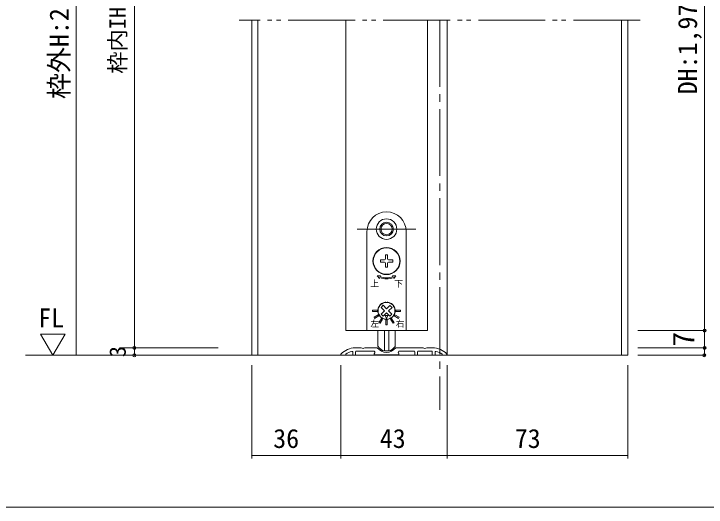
# Model space of a CAD drawing. Units: millimetres on the paper, enlarged 10 times, with parts at other scales. Extents: x -2000 to 2000, y -1385 to 1385.
# Drawn here: x -1368 to -435, y -68 to 597 of the extents above; entities that cross this region are included whole.
import ezdxf
from ezdxf.enums import TextEntityAlignment as Align

# ---------------------------------------------------------------- set-up
doc = ezdxf.new("R2010")
doc.units = ezdxf.units.MM
doc.header["$LTSCALE"] = 10
doc.header["$PDMODE"] = 32
doc.header["$PDSIZE"] = 4
for name, pattern in [('CHAIN2', [12, 9, -1, 1, -1]), ('DOUBLE_CHAIN2', [12.8, 9, -1, 0.6, -0.6, 0.6, -1]), ('USER1', [19.05, 12.7, -6.35])]:
    doc.linetypes.add(name, pattern=pattern)
doc.layers.add('1-1_0', color=7, linetype='Continuous', lineweight=20)
doc.layers.add('2-0', color=7, linetype='Continuous', lineweight=18)
doc.styles.add('ＭＳ ゴシック', font='')
doc.styles.get('ＭＳ ゴシック').set_extended_font_data('MS Gothic')

msp = doc.modelspace()

# ---------------------------------------------------------------- linework, layer by layer
at = {"layer": '1-1_0'}
msp.add_lwpolyline([(380, -67.5), (-1950, -67.5), (-1950, 1335)], dxfattribs=at)
at = {"layer": '2-0', "color": 4, "lineweight": 9}
for p, q in [((-1283.92, 1080.86), (-1283.92, 137.04)), ((-1205.58, 960.86), (-1205.58, 147.04)), ((-437.37, 170.38), (-437.37, 934.2)), ((-437.37, 170.38), (-527.51, 170.38)), ((-437.37, 170.38), (-437.37, 147.04)), ((-1332.11, 165.73), (-1315.41, 137.04)), ((-1298.92, 165.73), (-1332.11, 165.73)), ((-1315.41, 137.04), (-1298.92, 165.73)), ((-1225.58, 147.04), (-1092.51, 147.04)), ((-1205.58, 147.04), (-1205.58, 137.04)), ((-437.89, 147.04), (-527.51, 147.04)), ((-437.37, 147.04), (-437.37, 137.04)), ((-1047.51, 137.04), (-1352.26, 137.04)), ((-1225.58, 137.04), (-1092.51, 137.04)), ((-437.89, 137.04), (-527.51, 137.04)), ((-1047.51, 123.71), (-1047.51, -2.16)), ((-927.45, 59.15), (-927.45, 123.71)), ((-927.45, 123.71), (-927.45, -2.16)), ((-784.18, 59.15), (-784.18, 123.71)), ((-784.18, 123.71), (-784.18, -2.16)), ((-540.84, 123.71), (-540.84, -2.16))]:
    msp.add_line(p, q, dxfattribs=at)
at = {"layer": '2-0', "linetype": 'DOUBLE_CHAIN2', "lineweight": 20}
msp.add_line((-524.18, 588.71), (-1064.18, 588.71), dxfattribs=at)
at = {"layer": '2-0', "lineweight": 20}
for p, q in [((-1047.51, 588.71), (-1047.51, 137.04)), ((-1039.18, 588.71), (-1039.18, 137.04)), ((-920.84, 588.71), (-920.84, 170.38)), ((-810.84, 588.71), (-810.84, 170.38)), ((-784.18, 588.71), (-784.18, 137.04)), ((-549.18, 588.71), (-549.18, 137.04)), ((-540.84, 588.71), (-540.84, 137.04)), ((-920.84, 170.38), (-810.84, 170.38)), ((-927.51, 137.04), (-1047.51, 137.04)), ((-604.18, 137.04), (-984.18, 137.04)), ((-762.51, 137.04), (-540.84, 137.04)), ((-762.51, 137.04), (-604.18, 137.04)), ((-1047.3, 2.01), (-1047.72, 2.01)), ((-927.97, 2.01), (-926.93, 2.01)), ((-783.66, 2.01), (-784.7, 2.01)), ((-541.05, 2.01), (-540.63, 2.01))]:
    msp.add_line(p, q, dxfattribs=at)
at = {"layer": '2-0', "color": 4, "linetype": 'CHAIN2', "lineweight": 9}
msp.add_line((-794.18, 588.71), (-794.18, 63.71), dxfattribs=at)
at = {"layer": '2-0', "color": 2, "linetype": 'USER1'}
msp.add_line((-905.34, 307.04), (-826.34, 307.04), dxfattribs=at)
at = {"layer": '2-0'}
for p, q in [((-892.18, 304.04), (-892.18, 170.38)), ((-839.51, 170.38), (-839.51, 304.04)), ((-864.34, 272.38), (-867.34, 272.38)), ((-867.34, 266.88), (-867.34, 272.38)), ((-864.34, 266.88), (-864.34, 272.38)), ((-868.68, 262.54), (-874.18, 262.54)), ((-867.34, 255.71), (-867.34, 261.21)), ((-864.34, 255.71), (-864.34, 261.21)), ((-857.51, 265.54), (-863.01, 265.54)), ((-857.51, 262.54), (-863.01, 262.54)), ((-857.51, 265.54), (-857.51, 262.54)), ((-864.34, 255.71), (-867.34, 255.71)), ((-873.2, 192.66), (-868.67, 197.08)), ((-868.67, 197.08), (-873.09, 201.61)), ((-865.81, 199.87), (-861.28, 204.3)), ((-870.41, 189.79), (-873.2, 192.66)), ((-870.41, 189.79), (-865.88, 194.22)), ((-861.45, 189.68), (-865.88, 194.22)), ((-858.59, 192.48), (-861.45, 189.68)), ((-892.18, 170.38), (-839.51, 170.38)), ((-877.51, 149.93), (-877.51, 170.38)), ((-868.76, 170.38), (-868.76, 142.87)), ((-862.93, 170.38), (-862.93, 142.87)), ((-854.18, 170.38), (-854.18, 149.93)), ((-911.18, 141.28), (-911.18, 138.04)), ((-907.89, 147.04), (-900.01, 147.04)), ((-907.51, 138.04), (-907.51, 141.71)), ((-906.51, 142.71), (-883.24, 142.71)), ((-878.34, 147.04), (-895.01, 147.04)), ((-882.38, 139.21), (-881.8, 140.21)), ((-868.76, 142.87), (-862.93, 142.87)), ((-816.68, 147.04), (-853.34, 147.04)), ((-849.31, 139.21), (-849.89, 140.21)), ((-828.84, 142.71), (-848.44, 142.71)), ((-827.84, 141.71), (-827.84, 138.04)), ((-824.18, 138.04), (-824.18, 141.71)), ((-823.18, 142.71), (-805.18, 142.71)), ((-803.8, 147.04), (-811.68, 147.04)), ((-804.18, 138.04), (-804.18, 141.71)), ((-800.51, 141.28), (-800.51, 138.04)), ((-984.18, 137.04), (-604.18, 137.04)), ((-926.51, 137.04), (-921.84, 137.04)), ((-920.84, 138.04), (-920.84, 138.57)), ((-910.18, 137.04), (-908.51, 137.04)), ((-881.51, 137.71), (-865.84, 137.71)), ((-850.18, 137.71), (-865.84, 137.71)), ((-826.84, 137.04), (-825.18, 137.04)), ((-801.51, 137.04), (-803.18, 137.04)), ((-790.84, 138.04), (-790.84, 138.57)), ((-785.18, 137.04), (-789.84, 137.04))]:
    msp.add_line(p, q, dxfattribs=at)
for points in [[(-868.68, 265.54), (-874.18, 265.54), (-874.18, 262.54)], [(-874.52, 243.1), (-874.01, 244.34), (-878.34, 244.34), (-875.54, 240.64), (-875.03, 241.87)], [(-856.66, 241.87), (-856.15, 240.64), (-853.35, 244.34), (-857.68, 244.34), (-857.17, 243.1)], [(-865.81, 199.87), (-870.23, 204.41), (-873.09, 201.61)], [(-858.59, 192.48), (-863.02, 197.01), (-858.48, 201.43), (-861.28, 204.3)]]:
    msp.add_lwpolyline(points, dxfattribs=at)
for points in [[(-884.84, 196.21), (-878.18, 196.21), (-878.18, 197.88), (-884.84, 197.88)], [(-846.84, 197.88), (-853.51, 197.88), (-853.51, 196.21), (-846.84, 196.21)], [(-881.88, 186.82), (-876.11, 190.16), (-876.94, 191.6), (-882.71, 188.27)], [(-874.62, 180.17), (-871.29, 185.95), (-872.73, 186.78), (-876.06, 181.01)], [(-865.97, 186.71), (-864.25, 190.69), (-867.59, 190.73)], [(-855.62, 181.01), (-858.95, 186.78), (-860.4, 185.95), (-857.06, 180.17)], [(-848.97, 188.27), (-854.75, 191.6), (-855.58, 190.16), (-849.81, 186.82)], [(-865.01, 184.71), (-866.68, 184.71), (-866.68, 178.04), (-865.01, 178.04)]]:
    msp.add_lwpolyline(points, close=True, dxfattribs=at)
at = {"layer": '2-0', "color": 4, "lineweight": 9}
msp.add_lwpolyline([(-1047.51, 2.01), (-927.45, 2.01), (-784.18, 2.01), (-540.84, 2.01)], dxfattribs=at)
at = {"layer": '2-0'}
for centre, radius in [((-865.84, 307.04), 13.83), ((-865.84, 307.04), 9.17), ((-865.84, 307.04), 7.5), ((-865.84, 264.04), 18.33), ((-865.84, 264.04), 17.83)]:
    msp.add_circle(centre, radius, dxfattribs=at)
for centre, radius, start, end in [((-865.84, 304.04), 26.33, 0, 180), ((-868.68, 266.88), 1.33, 270, 360), ((-868.68, 261.21), 1.33, 360, 90), ((-863.01, 266.88), 1.33, 180, 270), ((-863.01, 261.21), 1.33, 90, 180), ((-865.84, 264.04), 22.67, 247.5, 292.5), ((-865.84, 264.04), 24, 247.5, 292.5), ((-865.84, 197.04), 11.67, 98.90298, 201.09702), ((-865.84, 197.04), 11.5, 130.42431, 138.17431), ((-871.14, 203.26), 3.33, 99.87866, 130.42431), ((-865.84, 197.04), 11.17, 116.90028, 121.69834), ((-868.39, 204.8), 3.33, 108.17431, 138.71996), ((-865.84, 197.04), 11.5, 100.42431, 108.17431), ((-867.32, 205.08), 3.33, 69.87866, 100.42431), ((-867.29, 206.27), 2.33, 72.61143, 98.90298), ((-865.84, 210.88), 2.5, 252.61143, 287.38857), ((-865.84, 197.04), 11.17, 86.90028, 91.69834), ((-864.17, 205.04), 3.33, 78.17431, 108.71996), ((-864.4, 206.27), 2.33, 81.09702, 107.38857), ((-865.84, 197.04), 11.67, 338.90298, 81.09702), ((-865.84, 197.04), 11.5, 70.42431, 78.17431), ((-863.11, 204.74), 3.33, 39.87866, 70.42431), ((-865.84, 197.04), 11.17, 56.90028, 61.69834), ((-860.4, 203.13), 3.33, 48.17431, 78.71996), ((-865.84, 197.04), 11.5, 40.42431, 48.17431), ((-873.88, 195.57), 3.33, 159.87866, 190.42431), ((-873.84, 198.72), 3.33, 168.17431, 198.71996), ((-865.84, 197.04), 11.5, 160.42431, 168.17431), ((-865.84, 197.04), 11.17, 176.90028, 181.69834), ((-873.54, 199.78), 3.33, 129.87866, 160.42431), ((-865.84, 197.04), 11.17, 146.90028, 151.69834), ((-871.93, 202.49), 3.33, 138.17431, 168.71996), ((-859.63, 202.34), 3.33, 9.87866, 40.42431), ((-865.84, 197.04), 11.17, 26.90028, 31.69834), ((-858.08, 199.59), 3.33, 18.17431, 48.71996), ((-865.84, 197.04), 11.5, 10.42431, 18.17431), ((-865.84, 197.04), 11.17, 356.90028, 1.69834), ((-857.85, 195.37), 3.33, 348.17431, 18.71996), ((-857.81, 198.52), 3.33, 339.87866, 10.42431), ((-865.84, 197.04), 11.5, 190.42431, 198.17431), ((-873.6, 194.5), 3.33, 198.17431, 228.71996), ((-874.55, 193.68), 2.33, 201.09702, 227.38857), ((-877.82, 190.13), 2.5, 12.61143, 47.38857), ((-865.84, 197.04), 11.17, 206.90028, 211.69834), ((-873.11, 191.18), 2.33, 192.61143, 218.90298), ((-872.06, 191.75), 3.33, 189.87866, 220.42431), ((-865.84, 197.04), 11.67, 218.90298, 321.09702), ((-865.84, 197.04), 11.5, 220.42431, 228.17431), ((-871.29, 190.96), 3.33, 228.17431, 258.71996), ((-865.84, 197.04), 11.17, 236.90028, 241.69834), ((-868.58, 189.35), 3.33, 219.87866, 250.42431), ((-863.3, 189.29), 3.33, 288.17431, 318.71996), ((-865.84, 197.04), 11.17, 296.90028, 301.69834), ((-860.55, 190.83), 3.33, 279.87866, 310.42431), ((-865.84, 197.04), 11.5, 310.42431, 318.17431), ((-859.76, 191.6), 3.33, 318.17431, 348.71996), ((-858.58, 191.18), 2.33, 321.09702, 347.38857), ((-865.84, 197.04), 11.17, 326.90028, 331.69834), ((-853.86, 190.13), 2.5, 132.61143, 167.38857), ((-858.15, 194.31), 3.33, 309.87866, 340.42431), ((-857.14, 193.68), 2.33, 312.61143, 338.90298), ((-865.84, 197.04), 11.5, 340.42431, 348.17431), ((-865.84, 197.04), 11.5, 250.42431, 258.17431), ((-867.52, 189.05), 3.33, 258.17431, 288.71996), ((-865.84, 197.04), 11.17, 266.90028, 271.69834), ((-864.37, 189.01), 3.33, 249.87866, 280.42431), ((-865.84, 197.04), 11.5, 280.42431, 288.17431), ((-875.84, 149.93), 1.67, 180, 210.56067), ((-855.84, 149.93), 1.67, 329.43933, 360), ((-907.89, 120.38), 26.67, 90, 136.50339), ((-907.89, 120.38), 22.33, 101.58901, 125.44735), ((-912.18, 141.28), 1, 0, 101.58901), ((-906.51, 141.71), 1, 90, 180), ((-897.51, 151.4), 5.02, 240.13717, 299.86283), ((-883.24, 141.04), 1.67, 330, 90), ((-862.83, 162.17), 21.67, 224.26307, 261.9973), ((-865.8, 155.87), 13.33, 210.56067, 257.16143), ((-868.86, 162.17), 21.67, 278.0027, 315.73693), ((-865.89, 155.87), 13.33, 282.83857, 329.43933), ((-848.44, 141.04), 1.67, 90, 210), ((-828.84, 141.71), 1, 0, 90), ((-823.18, 141.71), 1, 90, 180), ((-814.18, 151.4), 5.02, 240.13717, 299.86283), ((-805.18, 141.71), 1, 0, 90), ((-803.8, 120.38), 26.67, 43.49661, 90), ((-799.51, 141.28), 1, 78.41099, 180), ((-803.8, 120.38), 22.33, 54.55265, 78.41099), ((-926.51, 138.04), 1, 136.50339, 270), ((-921.84, 138.04), 1, 270, 0), ((-910.18, 138.04), 1, 180, 270), ((-908.51, 138.04), 1, 270, 0), ((-881.51, 138.71), 1, 150, 270), ((-850.18, 138.71), 1, 270, 30), ((-826.84, 138.04), 1, 180, 270), ((-825.18, 138.04), 1, 270, 0), ((-803.18, 138.04), 1, 180, 270), ((-801.51, 138.04), 1, 270, 0), ((-789.84, 138.04), 1, 180, 270), ((-785.18, 138.04), 1, 270, 43.49661)]:
    msp.add_arc(centre, radius, start, end, dxfattribs=at)
at = {"layer": '2-0', "color": 4, "lineweight": 9}
for centre, start, end in [((-437.37, 147.04), 90, 270), ((-437.37, 147.04), 90, 270), ((-437.37, 147.04), 270, 90), ((-437.37, 147.04), 270, 90), ((-437.37, 137.04), 90, 270), ((-437.37, 137.04), 90, 270), ((-437.37, 137.04), 90, 270), ((-437.37, 137.04), 270, 90), ((-437.37, 137.04), 270, 90), ((-437.37, 137.04), 270, 90)]:
    msp.add_arc(centre, 0.521, start, end, dxfattribs=at)
at = {"layer": '2-0', "lineweight": 20}
for centre, radius, start, end in [((-1047.51, 2.01), 0.208, 180, 0), ((-927.45, 2.01), 0.521, 0, 180), ((-784.18, 2.01), 0.521, 180, 0), ((-540.84, 2.01), 0.208, 0, 180)]:
    msp.add_arc(centre, radius, start, end, dxfattribs=at)
at = {"layer": '2-0', "color": 4}
for p in [(-437.37, 170.38), (-1205.58, 147.04), (-437.37, 147.04), (-1205.58, 137.04), (-437.89, 137.04)]:
    msp.add_point(p, dxfattribs=at)

# ---------------------------------------------------------------- texts
at = {"layer": '2-0', "style": 'ＭＳ ゴシック'}
for s, height, p in [('枠内IH:1,985', 21.99, (-1210.58, 516.45)), ('枠外H:2,024', 25.66, (-1286.43, 482.29)), ('DH:1,970', 25.66, (-439.87, 488.62)), ('7', 29.33, (-442.37, 148.71)), ('3', 21.99, (-1210.58, 134.54))]:
    msp.add_text(s, height=height, rotation=90, dxfattribs=at).set_placement(p, align=Align.BOTTOM_LEFT)
for s, height, p in [('上', 8.55, (-887.92, 226.99)), ('下', 8.55, (-855.6, 226.73)), ('FL', 25.66, (-1335.07, 166.84)), ('左', 8.55, (-887.61, 172.8)), ('右', 8.55, (-853.63, 172.72)), ('36', 25.66, (-1018.5, 4.51)), ('43', 25.66, (-874.93, 4.51)), ('73', 25.66, (-693.12, 4.51))]:
    msp.add_text(s, height=height, dxfattribs=at).set_placement(p, align=Align.BOTTOM_LEFT)

doc.saveas('drawing.dxf')
